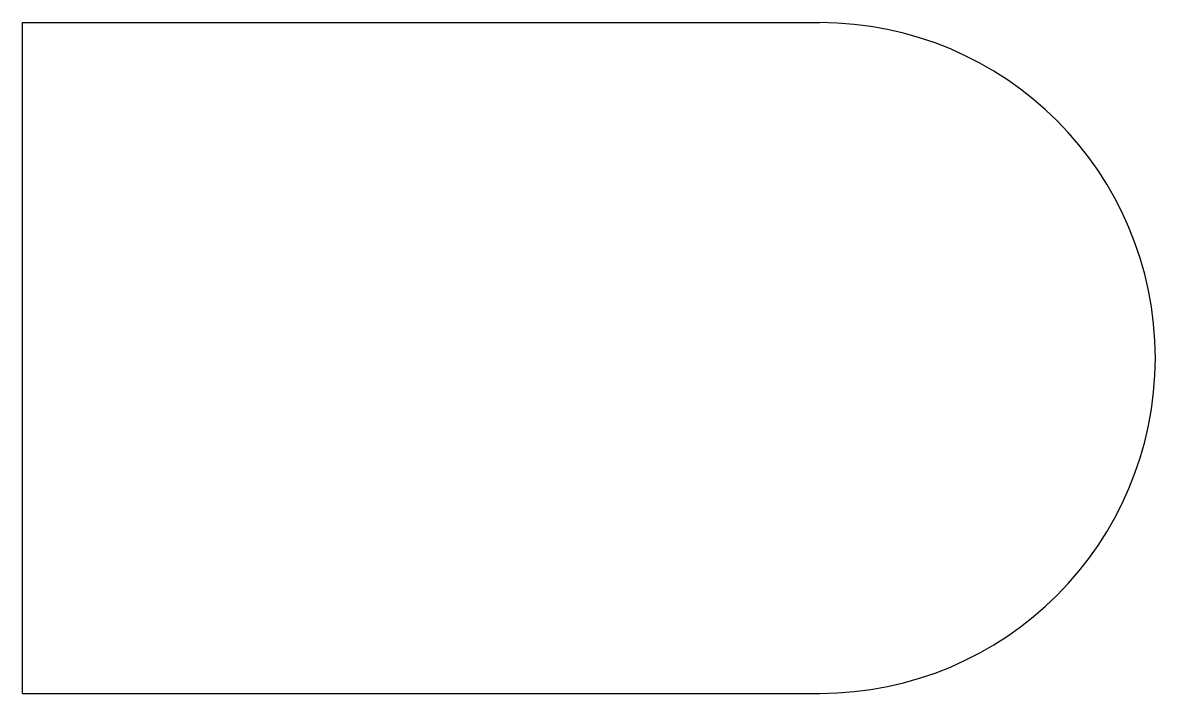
# Model space of a CAD drawing. Header units: millimetres. Extents: x 0 to 270, y 0 to 160.
import ezdxf

# ---------------------------------------------------------------- set-up
doc = ezdxf.new("R2010")
doc.units = ezdxf.units.MM

msp = doc.modelspace()

# ---------------------------------------------------------------- linework, layer by layer
at = {"color": 7, "linetype": 'Continuous'}
for p, q in [((0, 0), (0, 160)), ((0, 160), (190, 160)), ((0, 0), (190, 0))]:
    msp.add_line(p, q, dxfattribs=at)
msp.add_arc((190, 80), 80, 270, 90, dxfattribs=at)

doc.saveas('drawing.dxf')
